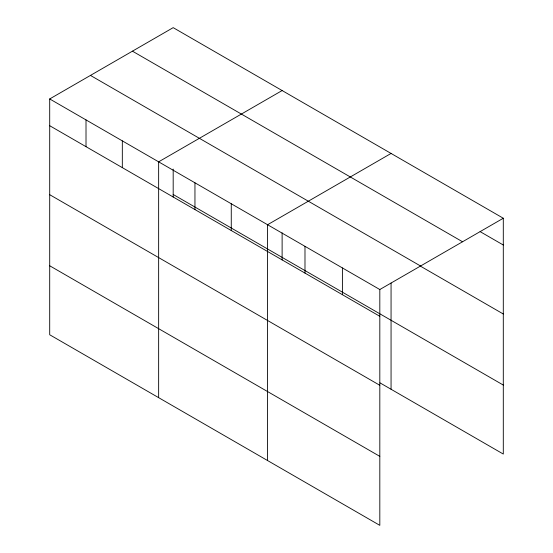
<?xml version="1.0" encoding="UTF-8"?>
<svg xmlns="http://www.w3.org/2000/svg" width="553" height="553" viewBox="0 0 553 553"><rect width="100%" height="100%" fill="white"/><g stroke="black" fill="none" stroke-linecap="round" stroke-linejoin="round"><path stroke-width="0.83" d="M49.701 98.946L379.814 289.53L379.814 525.35L49.701 334.759L49.701 98.946L173.186 27.65L503.299 218.241L503.299 454.054L379.946 382.842M282.12 90.547L158.642 161.835L158.642 397.655M391.061 153.437L267.576 224.732L267.576 460.552M379.814 289.53L503.299 218.241M480.101 231.617L503.299 245.007M132.437 51.173L462.55 241.765M90.45 75.415L420.563 266.007M420.239 266.041L503.299 313.993M173.186 194.483L503.299 385.068M49.701 125.711L379.814 316.295M49.701 194.697L379.814 385.289M49.701 265.772L379.814 456.363M391.061 283.039L391.061 389.257M342.404 267.929L342.404 294.701M304.986 246.334L304.986 273.099M282.12 232.834L282.12 259.965M231.265 203.767L231.265 230.532M194.953 182.801L194.953 209.566M173.186 169.094L173.186 197.068M122.324 140.87L122.324 167.642M86.012 119.904L86.012 146.676"/></g></svg>
